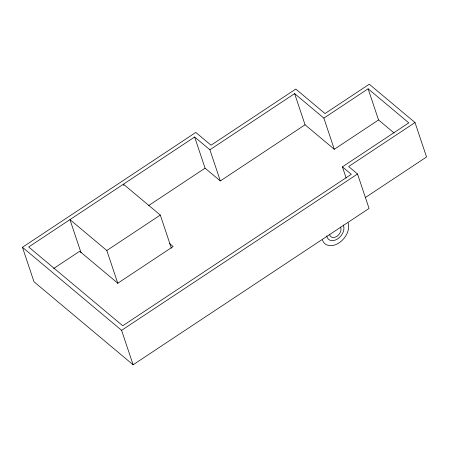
<?xml version="1.0" encoding="UTF-8"?>
<svg xmlns="http://www.w3.org/2000/svg" width="449" height="449" viewBox="0 0 449 449"><rect width="100%" height="100%" fill="white"/><g stroke="black" fill="none" stroke-linecap="round" stroke-linejoin="round"><path stroke-width="0.67" d="M415.022 122.543L348.637 166.534L357.533 173.988L369.061 208.431L133.117 364.784L33.978 281.748L22.45 247.298L195.792 132.433L211.041 145.207L295.773 89.059L325.009 113.541L369.269 84.216L415.022 122.543L426.55 156.987L365.407 197.509M194.647 137.007L28.68 246.984L122.734 325.766L351.303 174.302L342.407 166.848L408.792 122.858L368.118 88.79L323.864 118.115L294.628 93.628L209.896 149.781L194.647 137.007L205.075 168.173L220.324 180.947L305.056 124.794L334.292 149.281L378.546 119.956L394.07 132.955M53.599 268.547L79.675 251.266L117.806 283.207L173.129 246.546L169.368 243.397M148.428 205.704L205.075 168.173M81.045 252.753L69.96 219.628L106.823 250.503L160.299 215.065L171.378 248.185M22.45 247.298L121.589 330.341L357.533 173.988M160.299 215.065L123.436 184.191L123.879 185.516M368.118 88.79L378.546 119.956M342.407 166.848L346.179 178.118M323.864 118.115L334.292 149.281M343.199 224.971L343.844 226.908A10.406 7.235 -50.1 0 1 337.749 238.812A10.406 7.235 -50.1 0 1 327.343 237.841L326.698 235.91M294.628 93.628L305.056 124.794M209.896 149.781L220.324 180.947M106.823 250.503L117.902 283.622M121.589 330.341L133.117 364.784M348.132 222.884A16.08 11.174 -50.1 0 1 339.096 242.847A16.08 11.174 -50.1 0 1 322.41 239.929M340.538 227.132A6.92 4.81 -50.1 0 1 336.918 236.326A6.92 4.81 -50.1 0 1 329.572 234.4"/></g></svg>
